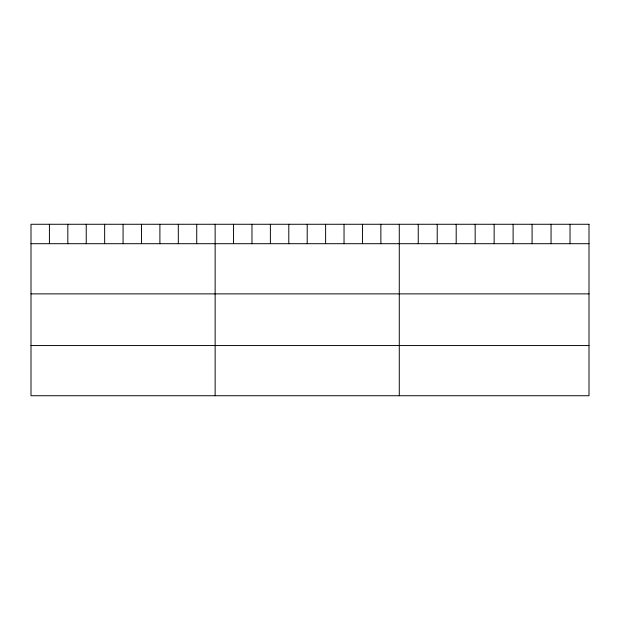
<?xml version="1.0" encoding="UTF-8"?>
<svg xmlns="http://www.w3.org/2000/svg" width="620" height="620" viewBox="0 0 620 620"><rect width="100%" height="100%" fill="white"/><g stroke="black" fill="none" stroke-linecap="round" stroke-linejoin="round"><path stroke-width="0.93" d="M31 243.699L589 243.699M31 293.872L589 293.872M31 345.557L589 345.557M570.028 224.269L570.028 243.699M551.056 224.269L551.056 243.699M532.084 224.269L532.084 243.699M513.112 224.269L513.112 243.699M494.14 224.269L494.14 243.699M475.168 224.269L475.168 243.699M456.196 224.269L456.196 243.699M437.224 224.269L437.224 243.699M418.252 224.269L418.252 243.699M399.28 224.269L399.28 395.731M380.866 224.269L380.866 243.699M362.452 224.269L362.452 243.699M344.038 224.269L344.038 243.699M325.624 224.269L325.624 243.699M307.21 224.269L307.21 243.699M288.796 224.269L288.796 243.699M270.382 224.269L270.382 243.699M251.968 224.269L251.968 243.699M233.554 224.269L233.554 243.699M215.14 224.269L215.14 395.731M196.726 224.269L196.726 243.699M178.312 224.269L178.312 243.699M159.898 224.269L159.898 243.699M141.484 224.269L141.484 243.699M123.07 224.269L123.07 243.699M104.656 224.269L104.656 243.699M86.242 224.269L86.242 243.699M67.828 224.269L67.828 243.699M49.414 224.269L49.414 243.699M589 224.269L31 224.269L31 395.731L589 395.731L589 224.269"/></g></svg>
